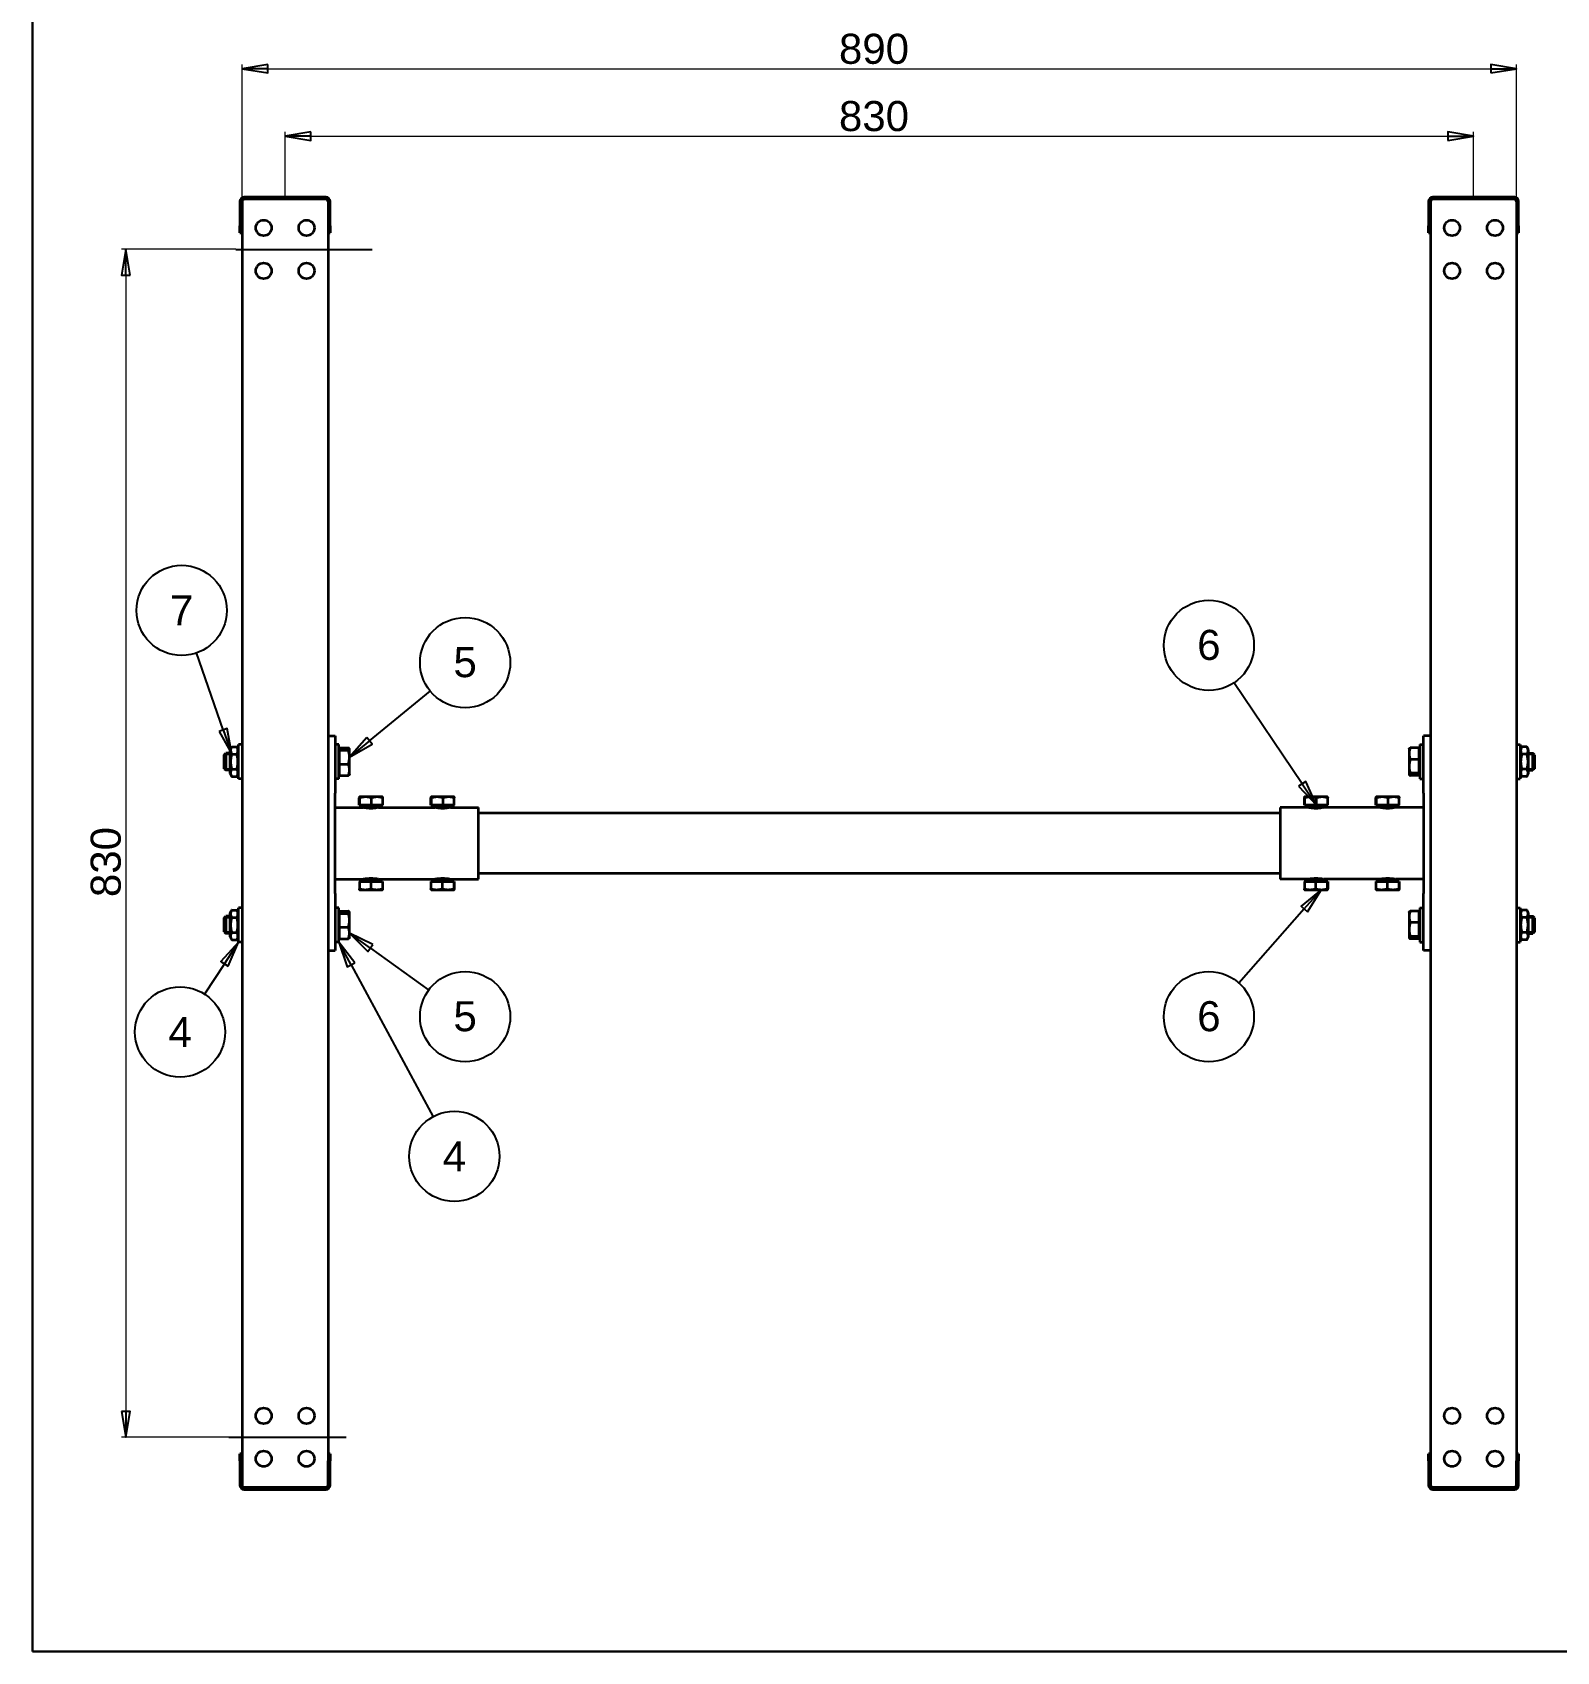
# Model space of a CAD drawing. Header units: millimetres. Extents: x 60 to 2494, y 57 to 1758.
# Drawn here: x 60 to 1124, y 60 to 1191 of the extents above; entities that cross this region are included whole.
import ezdxf

# ---------------------------------------------------------------- set-up
doc = ezdxf.new("R2010")
doc.units = ezdxf.units.MM
doc.header["$LTSCALE"] = 6
doc.layers.add('AM_0', color=7, linetype='Continuous', lineweight=35)
for name, color, linetype, lineweight, true_color in [('AM_4', 3, 'Continuous', 25, 0x00ff00), ('AM_5', 3, 'Continuous', 25, 0x00ff00), ('AM_7', 4, 'Continuous', 25, 0x00ffff), ('Skizziergeometrie(Böma)', 179, 'Continuous', 30, 0x262659)]:
    doc.layers.add(name, color=color, linetype=linetype, lineweight=lineweight, true_color=true_color)
doc.styles.add('WEC-3_5', font='arial.ttf')
doc.dimstyles.new('WEC_BEM', dxfattribs={"dimscale": 6, "dimtxt": 3.5, "dimasz": 3, "dimexe": 0.5, "dimexo": 0, "dimgap": 0.5, "dimtad": 1, "dimrnd": 1e-08, "dimtxsty": 'WEC-3_5', "dimblk": 'Filled-1', "dimcen": 0.09, "dimdle": 12, "dimclrd": 256, "dimclre": 256, "dimclrt": 7, "dimadec": 1, "dimazin": 2, "dimtfac": 0.571429, "dimtdec": 3, "dimtmove": 0, "dimatfit": 3, "dimldrblk": 'Filled-1', "dimfxl": 1, "dimtolj": 1, "dimlwd": 15, "dimlwe": 15, "dimarcsym": 0})

# ---------------------------------------------------------------- blocks, each defined once
blk = doc.blocks.new('Ränder A3')
at = {"layer": 'Skizziergeometrie(Böma)'}
for p in [(10, 287), (410, 10)]:
    blk.add_line(p, (10, 10), dxfattribs=at)
blk = doc.blocks.new('Filled-1')
at = {"color": 0}
for p, q in [((0, 0), (-1, 0.167)), ((-1, 0.167), (-1, -0.167)), ((-1, 0), (0, 0)), ((-1, -0.167), (0, 0))]:
    blk.add_line(p, q, dxfattribs=at)
at = {"color": 0, "flags": 128}
blk.add_lwpolyline([(-1, -0.167), (0, 0), (-1, 0.167), (-1, -0.167)], dxfattribs=at)
at = {"color": 0}
blk.add_solid([(-1, -0.167), (0, 0), (-1, 0.167), (-1, -0.167)], dxfattribs=at)
blk = doc.blocks.new('*D20')
at = {"layer": 'AM_5', "linetype": 'Continuous', "lineweight": 15, "transparency": 16777216}
for p, q in [((206.5, 1074.8), (206.5, 1169)), ((224.5, 1166), (1078.5, 1166)), ((1096.5, 1074.8), (1096.5, 1169))]:
    blk.add_line(p, q, dxfattribs=at)
at = {"layer": 'Defpoints', "color": 0, "linetype": 'Continuous', "transparency": 16777216}
for p in [(1096.5, 1166), (206.5, 1074.8), (1096.5, 1074.8)]:
    blk.add_point(p, dxfattribs=at)
at = {"layer": 'AM_5', "linetype": 'Continuous', "lineweight": 15, "transparency": 16777216, "xscale": 18, "yscale": 18, "zscale": 18, "rotation": 180}
blk.add_blockref('Filled-1', (206.5, 1166), dxfattribs=at)
at = {"layer": 'AM_5', "linetype": 'Continuous', "lineweight": 15, "transparency": 16777216, "xscale": 18, "yscale": 18, "zscale": 18}
blk.add_blockref('Filled-1', (1096.5, 1166), dxfattribs=at)
at = {"layer": 'AM_5', "color": 7, "linetype": 'Continuous', "lineweight": 18, "transparency": 16777216, "insert": (623.3, 1190.4), "char_height": 21, "attachment_point": 1, "style": 'WEC-3_5'}
blk.add_mtext('\\A1;890', dxfattribs=at)
blk = doc.blocks.new('*D21')
at = {"layer": 'AM_5', "linetype": 'Continuous', "lineweight": 15, "transparency": 16777216}
for p, q in [((236.5, 1074.8), (236.5, 1121.9)), ((1066.5, 1074.8), (1066.5, 1121.9)), ((254.5, 1118.9), (1048.5, 1118.9))]:
    blk.add_line(p, q, dxfattribs=at)
at = {"layer": 'Defpoints', "color": 0, "linetype": 'Continuous', "transparency": 16777216}
for p in [(1066.5, 1118.9), (236.5, 1074.8), (1066.5, 1074.8)]:
    blk.add_point(p, dxfattribs=at)
at = {"layer": 'AM_5', "linetype": 'Continuous', "lineweight": 15, "transparency": 16777216, "xscale": 18, "yscale": 18, "zscale": 18, "rotation": 180}
blk.add_blockref('Filled-1', (236.5, 1118.9), dxfattribs=at)
at = {"layer": 'AM_5', "linetype": 'Continuous', "lineweight": 15, "transparency": 16777216, "xscale": 18, "yscale": 18, "zscale": 18}
blk.add_blockref('Filled-1', (1066.5, 1118.9), dxfattribs=at)
at = {"layer": 'AM_5', "color": 7, "linetype": 'Continuous', "lineweight": 18, "transparency": 16777216, "insert": (623.3, 1143.4), "char_height": 21, "attachment_point": 1, "style": 'WEC-3_5'}
blk.add_mtext('\\A1;830', dxfattribs=at)
blk = doc.blocks.new('*D22')
at = {"layer": 'AM_5', "linetype": 'Continuous', "lineweight": 15, "transparency": 16777216}
for p, q in [((202.1, 1039.8), (122.2, 1039.8)), ((125.2, 1021.8), (125.2, 227.8)), ((197.2, 209.8), (122.2, 209.8))]:
    blk.add_line(p, q, dxfattribs=at)
at = {"layer": 'Defpoints', "color": 0, "linetype": 'Continuous', "transparency": 16777216}
for p in [(202.1, 1039.8), (125.2, 209.8), (197.2, 209.8)]:
    blk.add_point(p, dxfattribs=at)
at = {"layer": 'AM_5', "linetype": 'Continuous', "lineweight": 15, "transparency": 16777216, "xscale": 18, "yscale": 18, "zscale": 18}
for p, rotation in [((125.2, 1039.8), 90), ((125.2, 209.8), 270)]:
    blk.add_blockref('Filled-1', p, dxfattribs=dict(at, rotation=rotation))
at = {"layer": 'AM_5', "color": 7, "linetype": 'Continuous', "lineweight": 18, "transparency": 16777216, "insert": (100.7, 587.2), "char_height": 21, "attachment_point": 1, "rotation": 90, "style": 'WEC-3_5'}
blk.add_mtext('\\A1;830', dxfattribs=at)
blk = doc.blocks.new('Positionsnummer3')
at = {"layer": 'AM_5', "linetype": 'Continuous', "lineweight": 25}
for p, q in [((157.79, 111.05), (149.86, 122.84)), ((158.21, 111.33), (157.38, 110.77)), ((159.47, 108.56), (158.21, 111.33)), ((157.38, 110.77), (159.47, 108.56)), ((157.79, 111.05), (159.47, 108.56))]:
    blk.add_line(p, q, dxfattribs=at)
at = {"layer": 'AM_5', "linetype": 'Continuous', "lineweight": 25, "flags": 128}
blk.add_lwpolyline([(157.38, 110.77), (159.47, 108.56), (158.21, 111.33), (157.38, 110.77)], dxfattribs=at)
at = {"layer": 'AM_5'}
blk.add_circle((146.94, 127.18), 5.25, dxfattribs=at)
blk.add_solid([(157.38, 110.77), (159.47, 108.56), (158.21, 111.33), (157.38, 110.77)], dxfattribs=at)
at = {"layer": 'AM_5', "color": 7, "insert": (146.94, 127.21), "char_height": 3.5, "attachment_point": 5, "style": 'WEC-3_5'}
blk.add_mtext('6', dxfattribs=at)
blk = doc.blocks.new('Positionsnummer4')
at = {"layer": 'AM_5', "linetype": 'Continuous', "lineweight": 25}
for p, q in [((160.04, 98.73), (157.68, 96.81)), ((158.05, 96.48), (160.04, 98.73)), ((158.42, 96.15), (160.04, 98.73)), ((158.05, 96.48), (150.41, 87.86)), ((157.68, 96.81), (158.42, 96.15))]:
    blk.add_line(p, q, dxfattribs=at)
at = {"layer": 'AM_5', "linetype": 'Continuous', "lineweight": 25, "flags": 128}
blk.add_lwpolyline([(158.42, 96.15), (160.04, 98.73), (157.68, 96.81), (158.42, 96.15)], dxfattribs=at)
at = {"layer": 'AM_5'}
blk.add_circle((146.94, 83.94), 5.25, dxfattribs=at)
blk.add_solid([(158.42, 96.15), (160.04, 98.73), (157.68, 96.81), (158.42, 96.15)], dxfattribs=at)
at = {"layer": 'AM_5', "color": 7, "insert": (146.94, 83.97), "char_height": 3.5, "attachment_point": 5, "style": 'WEC-3_5'}
blk.add_mtext('6', dxfattribs=at)
blk = doc.blocks.new('Positionsnummer5')
at = {"layer": 'AM_5', "linetype": 'Continuous', "lineweight": 25}
for p, q in [((49.34, 91.92), (46.91, 93.68)), ((49.64, 92.33), (46.91, 93.68)), ((46.91, 93.68), (49.05, 91.52)), ((49.05, 91.52), (49.64, 92.33)), ((49.34, 91.92), (56.13, 87.01))]:
    blk.add_line(p, q, dxfattribs=at)
at = {"layer": 'AM_5', "linetype": 'Continuous', "lineweight": 25, "flags": 128}
blk.add_lwpolyline([(49.64, 92.33), (46.91, 93.68), (49.05, 91.52), (49.64, 92.33)], dxfattribs=at)
at = {"layer": 'AM_5'}
blk.add_circle((60.37, 83.94), 5.25, dxfattribs=at)
blk.add_solid([(49.64, 92.33), (46.91, 93.68), (49.05, 91.52), (49.64, 92.33)], dxfattribs=at)
at = {"layer": 'AM_5', "color": 7, "insert": (60.37, 83.97), "char_height": 3.5, "attachment_point": 5, "style": 'WEC-3_5'}
blk.add_mtext('5', dxfattribs=at)
blk = doc.blocks.new('Positionsnummer6')
at = {"layer": 'AM_5', "linetype": 'Continuous', "lineweight": 25}
for p, q in [((49.24, 116.06), (56.31, 121.85)), ((48.92, 116.45), (46.91, 114.16)), ((49.24, 116.06), (46.91, 114.16)), ((46.91, 114.16), (49.55, 115.68)), ((49.55, 115.68), (48.92, 116.45))]:
    blk.add_line(p, q, dxfattribs=at)
at = {"layer": 'AM_5', "linetype": 'Continuous', "lineweight": 25, "flags": 128}
blk.add_lwpolyline([(48.92, 116.45), (46.91, 114.16), (49.55, 115.68), (48.92, 116.45)], dxfattribs=at)
at = {"layer": 'AM_5'}
blk.add_circle((60.37, 125.17), 5.25, dxfattribs=at)
blk.add_solid([(48.92, 116.45), (46.91, 114.16), (49.55, 115.68), (48.92, 116.45)], dxfattribs=at)
at = {"layer": 'AM_5', "color": 7, "insert": (60.37, 125.2), "char_height": 3.5, "attachment_point": 5, "style": 'WEC-3_5'}
blk.add_mtext('5', dxfattribs=at)
blk = doc.blocks.new('Positionsnummer7')
at = {"layer": 'AM_5', "linetype": 'Continuous', "lineweight": 25}
for p, q in [((34, 92.63), (31.94, 90.38)), ((32.36, 90.11), (34, 92.63)), ((32.78, 89.84), (34, 92.63)), ((32.36, 90.11), (30.05, 86.55)), ((31.94, 90.38), (32.78, 89.84))]:
    blk.add_line(p, q, dxfattribs=at)
at = {"layer": 'AM_5', "linetype": 'Continuous', "lineweight": 25, "flags": 128}
blk.add_lwpolyline([(32.78, 89.84), (34, 92.63), (31.94, 90.38), (32.78, 89.84)], dxfattribs=at)
at = {"layer": 'AM_5'}
blk.add_circle((27.19, 82.16), 5.25, dxfattribs=at)
blk.add_solid([(32.78, 89.84), (34, 92.63), (31.94, 90.38), (32.78, 89.84)], dxfattribs=at)
at = {"layer": 'AM_5', "color": 7, "insert": (27.19, 82.16), "char_height": 3.5, "attachment_point": 5, "style": 'WEC-3_5'}
blk.add_mtext('4', dxfattribs=at)
blk = doc.blocks.new('Positionsnummer8')
at = {"layer": 'AM_5', "linetype": 'Continuous', "lineweight": 25}
for p, q in [((47.09, 89.99), (45.66, 92.63)), ((47.53, 90.22), (45.66, 92.63)), ((45.66, 92.63), (46.65, 89.75)), ((46.65, 89.75), (47.53, 90.22)), ((47.09, 89.99), (56.63, 72.28))]:
    blk.add_line(p, q, dxfattribs=at)
at = {"layer": 'AM_5', "linetype": 'Continuous', "lineweight": 25, "flags": 128}
blk.add_lwpolyline([(47.53, 90.22), (45.66, 92.63), (46.65, 89.75), (47.53, 90.22)], dxfattribs=at)
at = {"layer": 'AM_5'}
blk.add_circle((59.12, 67.67), 5.25, dxfattribs=at)
blk.add_solid([(47.53, 90.22), (45.66, 92.63), (46.65, 89.75), (47.53, 90.22)], dxfattribs=at)
at = {"layer": 'AM_5', "color": 7, "insert": (59.12, 67.67), "char_height": 3.5, "attachment_point": 5, "style": 'WEC-3_5'}
blk.add_mtext('4', dxfattribs=at)
blk = doc.blocks.new('Positionsnummer9')
at = {"layer": 'AM_5', "linetype": 'Continuous', "lineweight": 25}
for p, q in [((32.21, 117.33), (29.09, 126.3)), ((32.68, 117.49), (31.74, 117.16)), ((31.74, 117.16), (33.2, 114.49)), ((32.21, 117.33), (33.2, 114.49)), ((33.2, 114.49), (32.68, 117.49))]:
    blk.add_line(p, q, dxfattribs=at)
at = {"layer": 'AM_5', "linetype": 'Continuous', "lineweight": 25, "flags": 128}
blk.add_lwpolyline([(31.74, 117.16), (33.2, 114.49), (32.68, 117.49), (31.74, 117.16)], dxfattribs=at)
at = {"layer": 'AM_5'}
blk.add_circle((27.37, 131.25), 5.25, dxfattribs=at)
blk.add_solid([(31.74, 117.16), (33.2, 114.49), (32.68, 117.49), (31.74, 117.16)], dxfattribs=at)
at = {"layer": 'AM_5', "color": 7, "insert": (27.37, 131.25), "char_height": 3.5, "attachment_point": 5, "style": 'WEC-3_5'}
blk.add_mtext('7', dxfattribs=at)

msp = doc.modelspace()

# ---------------------------------------------------------------- linework, layer by layer
at = {"layer": 'AM_0'}
for p, q in [((264.982, 1076.26), (207.982, 1076.26)), ((1094.982, 1076.26), (1037.982, 1076.26)), ((204.982, 1073.26), (204.982, 1056.26)), ((206.482, 1074.76), (206.482, 174.76)), ((266.482, 1074.76), (206.482, 1074.76)), ((206.482, 1073.26), (206.482, 1056.26)), ((264.982, 1074.76), (207.982, 1074.76)), ((266.482, 1074.76), (266.482, 174.76)), ((266.482, 1073.26), (266.482, 1056.26)), ((267.982, 1056.26), (267.982, 1073.26)), ((1034.982, 1073.26), (1034.982, 1056.26)), ((1036.482, 1074.76), (1036.482, 174.76)), ((1096.482, 1074.76), (1036.482, 1074.76)), ((1036.482, 1073.26), (1036.482, 1056.26)), ((1094.982, 1074.76), (1037.982, 1074.76)), ((1096.482, 1074.76), (1096.482, 174.76)), ((1096.482, 1073.26), (1096.482, 1056.26)), ((1097.982, 1056.26), (1097.982, 1073.26)), ((204.982, 1051.26), (204.982, 1056.26)), ((267.982, 1056.26), (267.982, 1051.26)), ((1034.982, 1051.26), (1034.982, 1056.26)), ((1097.982, 1056.26), (1097.982, 1051.26)), ((204.982, 1051.26), (206.482, 1051.26)), ((266.482, 1051.26), (267.982, 1051.26)), ((1034.982, 1051.26), (1036.482, 1051.26)), ((1096.482, 1051.26), (1097.982, 1051.26)), ((197.982, 690.06), (199.19, 692.153)), ((199.19, 692.153), (202.774, 692.153)), ((203.982, 690.06), (202.774, 692.153)), ((203.982, 669.76), (203.982, 693.76)), ((206.482, 693.76), (203.982, 693.76)), ((266.482, 699.76), (271.482, 699.76)), ((271.482, 699.76), (271.482, 659.76)), ((273.982, 693.76), (271.482, 693.76)), ((273.982, 669.76), (273.982, 693.76)), ((274.582, 689.839), (274.582, 691.461)), ((274.582, 691.461), (280.678, 691.461)), ((281.482, 690.76), (281.418, 690.872)), ((281.482, 690.65), (281.482, 690.76)), ((281.482, 684.989), (281.482, 690.65)), ((1021.482, 690.76), (1021.546, 690.872)), ((1021.482, 690.76), (1021.482, 687.421)), ((1028.382, 691.461), (1022.286, 691.461)), ((1028.382, 691.461), (1028.382, 683.382)), ((1028.982, 693.76), (1028.982, 669.76)), ((1028.982, 693.76), (1031.482, 693.76)), ((1031.482, 659.76), (1031.482, 699.76)), ((1036.482, 699.76), (1031.482, 699.76)), ((1096.482, 693.76), (1098.982, 693.76)), ((1098.982, 693.76), (1098.982, 669.76)), ((1098.982, 690.06), (1100.19, 692.153)), ((1103.774, 692.153), (1100.19, 692.153)), ((1104.982, 690.06), (1103.774, 692.153)), ((193.982, 686.687), (195.056, 687.76)), ((193.982, 676.834), (193.982, 686.687)), ((195.056, 687.76), (195.056, 675.76)), ((197.982, 687.76), (195.056, 687.76)), ((197.982, 690.06), (197.982, 673.46)), ((199.19, 686.956), (202.774, 686.956)), ((274.582, 690.075), (273.982, 690.075)), ((274.582, 680.139), (274.582, 689.839)), ((274.582, 689.839), (280.678, 689.839)), ((274.582, 680.139), (280.678, 680.139)), ((274.582, 672.06), (274.582, 680.139)), ((281.482, 676.099), (281.482, 684.989)), ((1021.482, 687.421), (1021.482, 678.531)), ((1028.382, 683.382), (1022.286, 683.382)), ((1028.382, 690.075), (1028.982, 690.075)), ((1028.382, 683.382), (1028.382, 673.681)), ((1103.774, 686.956), (1100.19, 686.956)), ((1104.982, 673.46), (1104.982, 690.06)), ((1104.982, 687.76), (1107.909, 687.76)), ((1107.909, 675.76), (1107.909, 687.76)), ((1108.982, 686.687), (1107.909, 687.76)), ((1108.982, 686.687), (1108.982, 676.834)), ((193.982, 676.834), (195.056, 675.76)), ((197.982, 675.76), (195.056, 675.76)), ((197.982, 673.46), (199.19, 671.368)), ((199.19, 676.564), (202.774, 676.564)), ((199.19, 671.368), (202.774, 671.368)), ((203.982, 673.46), (202.774, 671.368)), ((206.482, 669.76), (203.982, 669.76)), ((273.982, 669.76), (271.482, 669.76)), ((274.582, 673.445), (273.982, 673.445)), ((274.582, 672.06), (280.678, 672.06)), ((281.482, 672.76), (281.418, 672.649)), ((281.482, 672.76), (281.482, 676.099)), ((1021.482, 678.531), (1021.482, 672.87)), ((1021.482, 672.87), (1021.482, 672.76)), ((1021.482, 672.76), (1021.546, 672.649)), ((1028.382, 673.681), (1022.286, 673.681)), ((1028.382, 672.06), (1022.286, 672.06)), ((1028.382, 673.681), (1028.382, 672.06)), ((1028.382, 673.445), (1028.982, 673.445)), ((1028.982, 669.76), (1031.482, 669.76)), ((1096.482, 669.76), (1098.982, 669.76)), ((1098.982, 673.46), (1100.19, 671.368)), ((1103.774, 676.564), (1100.19, 676.564)), ((1103.774, 671.368), (1100.19, 671.368)), ((1104.982, 673.46), (1103.774, 671.368)), ((1104.982, 675.76), (1107.909, 675.76)), ((1108.982, 676.834), (1107.909, 675.76)), ((271.482, 589.76), (271.482, 659.76)), ((288.328, 651.36), (288.328, 656.446)), ((288.482, 657.16), (288.477, 657.158)), ((288.487, 657.16), (288.482, 657.16)), ((292.724, 657.16), (288.487, 657.16)), ((288.646, 651.36), (288.646, 656.446)), ((300.719, 657.16), (292.724, 657.16)), ((296.801, 651.36), (296.801, 656.446)), ((304.482, 657.16), (300.719, 657.16)), ((304.482, 657.16), (304.487, 657.158)), ((304.637, 651.36), (304.637, 656.446)), ((338.328, 651.36), (338.328, 656.446)), ((338.482, 657.16), (338.477, 657.158)), ((338.487, 657.16), (338.482, 657.16)), ((342.724, 657.16), (338.487, 657.16)), ((338.646, 651.36), (338.646, 656.446)), ((350.719, 657.16), (342.724, 657.16)), ((346.801, 651.36), (346.801, 656.446)), ((354.482, 657.16), (350.719, 657.16)), ((354.482, 657.16), (354.487, 657.158)), ((354.637, 651.36), (354.637, 656.446)), ((948.328, 651.36), (948.328, 656.446)), ((948.482, 657.16), (948.477, 657.158)), ((948.487, 657.16), (948.482, 657.16)), ((952.724, 657.16), (948.487, 657.16)), ((948.646, 651.36), (948.646, 656.446)), ((960.719, 657.16), (952.724, 657.16)), ((956.801, 651.36), (956.801, 656.446)), ((964.482, 657.16), (960.719, 657.16)), ((964.482, 657.16), (964.487, 657.158)), ((964.637, 651.36), (964.637, 656.446)), ((998.328, 651.36), (998.328, 656.446)), ((998.482, 657.16), (998.477, 657.158)), ((998.487, 657.16), (998.482, 657.16)), ((1002.724, 657.16), (998.487, 657.16)), ((998.646, 651.36), (998.646, 656.446)), ((1010.719, 657.16), (1002.724, 657.16)), ((1006.801, 651.36), (1006.801, 656.446)), ((1014.482, 657.16), (1010.719, 657.16)), ((1014.482, 657.16), (1014.487, 657.158)), ((1014.637, 651.36), (1014.637, 656.446)), ((1031.482, 659.76), (1031.482, 589.76)), ((271.482, 649.76), (290.982, 649.76)), ((288.646, 651.36), (288.328, 651.36)), ((296.801, 651.36), (288.646, 651.36)), ((289.167, 651.36), (289.167, 650.76)), ((289.167, 650.76), (303.797, 650.76)), ((291.482, 650.76), (291.482, 649.655)), ((304.637, 651.36), (296.801, 651.36)), ((301.482, 650.76), (301.482, 649.655)), ((301.982, 649.76), (340.982, 649.76)), ((303.797, 651.36), (303.797, 650.76)), ((338.646, 651.36), (338.328, 651.36)), ((346.801, 651.36), (338.646, 651.36)), ((339.167, 651.36), (339.167, 650.76)), ((339.167, 650.76), (353.797, 650.76)), ((341.482, 650.76), (341.482, 649.655)), ((354.637, 651.36), (346.801, 651.36)), ((351.482, 650.76), (351.482, 649.655)), ((351.982, 649.76), (371.482, 649.76)), ((353.797, 651.36), (353.797, 650.76)), ((371.482, 599.76), (371.482, 649.76)), ((931.482, 645.76), (371.482, 645.76)), ((931.482, 649.76), (931.482, 599.76)), ((950.982, 649.76), (931.482, 649.76)), ((948.646, 651.36), (948.328, 651.36)), ((956.801, 651.36), (948.646, 651.36)), ((949.167, 651.36), (949.167, 650.76)), ((949.167, 650.76), (963.797, 650.76)), ((951.482, 650.76), (951.482, 649.655)), ((964.637, 651.36), (956.801, 651.36)), ((961.482, 650.76), (961.482, 649.655)), ((1000.982, 649.76), (961.982, 649.76)), ((963.797, 651.36), (963.797, 650.76)), ((998.646, 651.36), (998.328, 651.36)), ((1006.801, 651.36), (998.646, 651.36)), ((999.167, 651.36), (999.167, 650.76)), ((999.167, 650.76), (1013.797, 650.76)), ((1001.482, 650.76), (1001.482, 649.655)), ((1014.637, 651.36), (1006.801, 651.36)), ((1011.482, 650.76), (1011.482, 649.655)), ((1031.482, 649.76), (1011.982, 649.76)), ((1013.797, 651.36), (1013.797, 650.76)), ((271.482, 599.76), (290.982, 599.76)), ((291.482, 598.76), (291.482, 599.866)), ((301.482, 598.76), (301.482, 599.866)), ((301.982, 599.76), (340.982, 599.76)), ((341.482, 598.76), (341.482, 599.866)), ((351.482, 598.76), (351.482, 599.866)), ((351.982, 599.76), (371.482, 599.76)), ((931.482, 603.76), (371.482, 603.76)), ((950.982, 599.76), (931.482, 599.76)), ((951.482, 598.76), (951.482, 599.866)), ((961.482, 598.76), (961.482, 599.866)), ((1000.982, 599.76), (961.982, 599.76)), ((1001.482, 598.76), (1001.482, 599.866)), ((1011.482, 598.76), (1011.482, 599.866)), ((1031.482, 599.76), (1011.982, 599.76)), ((271.482, 589.76), (271.482, 549.76)), ((288.451, 598.16), (296.419, 598.16)), ((288.451, 598.16), (288.451, 593.075)), ((288.482, 592.36), (292.435, 592.36)), ((288.482, 592.36), (288.482, 592.36)), ((303.797, 598.76), (289.167, 598.76)), ((289.167, 598.16), (289.167, 598.76)), ((292.435, 592.36), (300.435, 592.36)), ((296.419, 598.16), (304.45, 598.16)), ((296.419, 598.16), (296.419, 593.075)), ((300.435, 592.36), (304.482, 592.36)), ((303.797, 598.16), (303.797, 598.76)), ((304.45, 598.16), (304.513, 598.16)), ((304.45, 598.16), (304.45, 593.075)), ((304.482, 592.36), (304.482, 592.36)), ((304.482, 592.36), (304.482, 592.36)), ((304.513, 598.16), (304.513, 593.075)), ((338.328, 598.16), (346.163, 598.16)), ((338.328, 598.16), (338.328, 593.075)), ((338.482, 592.36), (338.477, 592.363)), ((338.482, 592.36), (342.245, 592.36)), ((353.797, 598.76), (339.167, 598.76)), ((339.167, 598.16), (339.167, 598.76)), ((342.245, 592.36), (350.241, 592.36)), ((346.163, 598.16), (354.318, 598.16)), ((346.163, 598.16), (346.163, 593.075)), ((350.241, 592.36), (354.477, 592.36)), ((353.797, 598.16), (353.797, 598.76)), ((354.318, 598.16), (354.637, 598.16)), ((354.318, 598.16), (354.318, 593.075)), ((354.477, 592.36), (354.482, 592.36)), ((354.482, 592.36), (354.487, 592.363)), ((354.637, 598.16), (354.637, 593.075)), ((948.328, 598.16), (956.163, 598.16)), ((948.328, 598.16), (948.328, 593.075)), ((948.482, 592.36), (948.477, 592.363)), ((948.482, 592.36), (952.245, 592.36)), ((963.797, 598.76), (949.167, 598.76)), ((949.167, 598.16), (949.167, 598.76)), ((952.245, 592.36), (960.241, 592.36)), ((956.163, 598.16), (964.318, 598.16)), ((956.163, 598.16), (956.163, 593.075)), ((960.241, 592.36), (964.477, 592.36)), ((963.797, 598.16), (963.797, 598.76)), ((964.318, 598.16), (964.637, 598.16)), ((964.318, 598.16), (964.318, 593.075)), ((964.477, 592.36), (964.482, 592.36)), ((964.482, 592.36), (964.487, 592.363)), ((964.637, 598.16), (964.637, 593.075)), ((998.328, 598.16), (1006.163, 598.16)), ((998.328, 598.16), (998.328, 593.075)), ((998.482, 592.36), (998.477, 592.363)), ((998.482, 592.36), (1002.245, 592.36)), ((1013.797, 598.76), (999.167, 598.76)), ((999.167, 598.16), (999.167, 598.76)), ((1002.245, 592.36), (1010.241, 592.36)), ((1006.163, 598.16), (1014.318, 598.16)), ((1006.163, 598.16), (1006.163, 593.075)), ((1010.241, 592.36), (1014.477, 592.36)), ((1013.797, 598.16), (1013.797, 598.76)), ((1014.318, 598.16), (1014.637, 598.16)), ((1014.318, 598.16), (1014.318, 593.075)), ((1014.477, 592.36), (1014.482, 592.36)), ((1014.482, 592.36), (1014.487, 592.363)), ((1014.637, 598.16), (1014.637, 593.075)), ((1031.482, 549.76), (1031.482, 589.76)), ((197.982, 576.06), (199.19, 578.153)), ((199.19, 578.153), (202.774, 578.153)), ((203.982, 576.06), (202.774, 578.153)), ((203.982, 555.76), (203.982, 579.76)), ((206.482, 579.76), (203.982, 579.76)), ((273.982, 579.76), (271.482, 579.76)), ((273.982, 555.76), (273.982, 579.76)), ((274.582, 575.839), (274.582, 577.461)), ((274.582, 577.461), (280.678, 577.461)), ((1028.382, 577.461), (1022.286, 577.461)), ((1028.382, 577.461), (1028.382, 569.382)), ((1028.982, 579.76), (1028.982, 555.76)), ((1028.982, 579.76), (1031.482, 579.76)), ((1096.482, 579.76), (1098.982, 579.76)), ((1098.982, 579.76), (1098.982, 555.76)), ((1098.982, 576.06), (1100.19, 578.153)), ((1103.774, 578.153), (1100.19, 578.153)), ((1104.982, 576.06), (1103.774, 578.153)), ((193.982, 572.687), (195.056, 573.76)), ((193.982, 562.834), (193.982, 572.687)), ((195.056, 573.76), (195.056, 561.76)), ((197.982, 573.76), (195.056, 573.76)), ((197.982, 576.06), (197.982, 559.46)), ((199.19, 572.956), (202.774, 572.956)), ((274.582, 576.075), (273.982, 576.075)), ((274.582, 566.139), (274.582, 575.839)), ((274.582, 575.839), (280.678, 575.839)), ((274.582, 566.139), (280.678, 566.139)), ((274.582, 558.06), (274.582, 566.139)), ((281.482, 576.76), (281.418, 576.872)), ((281.482, 576.65), (281.482, 576.76)), ((281.482, 570.989), (281.482, 576.65)), ((281.482, 562.099), (281.482, 570.989)), ((1021.482, 576.76), (1021.546, 576.872)), ((1021.482, 576.76), (1021.482, 573.421)), ((1021.482, 573.421), (1021.482, 564.531)), ((1028.382, 569.382), (1022.286, 569.382)), ((1028.382, 576.075), (1028.982, 576.075)), ((1028.382, 569.382), (1028.382, 559.681)), ((1103.774, 572.956), (1100.19, 572.956)), ((1104.982, 559.46), (1104.982, 576.06)), ((1104.982, 573.76), (1107.909, 573.76)), ((1107.909, 561.76), (1107.909, 573.76)), ((1108.982, 572.687), (1107.909, 573.76)), ((1108.982, 572.687), (1108.982, 562.834)), ((193.982, 562.834), (195.056, 561.76)), ((197.982, 561.76), (195.056, 561.76)), ((197.982, 559.46), (199.19, 557.368)), ((199.19, 562.564), (202.774, 562.564)), ((199.19, 557.368), (202.774, 557.368)), ((203.982, 559.46), (202.774, 557.368)), ((206.482, 555.76), (203.982, 555.76)), ((273.982, 555.76), (271.482, 555.76)), ((274.582, 559.445), (273.982, 559.445)), ((274.582, 558.06), (280.678, 558.06)), ((281.482, 558.76), (281.418, 558.649)), ((281.482, 558.76), (281.482, 562.099)), ((1021.482, 564.531), (1021.482, 558.87)), ((1021.482, 558.87), (1021.482, 558.76)), ((1021.482, 558.76), (1021.546, 558.649)), ((1028.382, 559.681), (1022.286, 559.681)), ((1028.382, 558.06), (1022.286, 558.06)), ((1028.382, 559.681), (1028.382, 558.06)), ((1028.382, 559.445), (1028.982, 559.445)), ((1028.982, 555.76), (1031.482, 555.76)), ((1096.482, 555.76), (1098.982, 555.76)), ((1098.982, 559.46), (1100.19, 557.368)), ((1103.774, 562.564), (1100.19, 562.564)), ((1103.774, 557.368), (1100.19, 557.368)), ((1104.982, 559.46), (1103.774, 557.368)), ((1104.982, 561.76), (1107.909, 561.76)), ((1108.982, 562.834), (1107.909, 561.76)), ((266.482, 549.76), (271.482, 549.76)), ((1036.482, 549.76), (1031.482, 549.76)), ((204.982, 193.26), (204.982, 198.26)), ((206.482, 198.26), (204.982, 198.26)), ((204.982, 193.26), (204.982, 176.26)), ((206.482, 176.26), (206.482, 193.26)), ((267.982, 198.26), (266.482, 198.26)), ((266.482, 176.26), (266.482, 193.26)), ((267.982, 198.26), (267.982, 193.26)), ((267.982, 176.26), (267.982, 193.26)), ((1034.982, 193.26), (1034.982, 198.26)), ((1036.482, 198.26), (1034.982, 198.26)), ((1034.982, 193.26), (1034.982, 176.26)), ((1036.482, 176.26), (1036.482, 193.26)), ((1097.982, 198.26), (1096.482, 198.26)), ((1096.482, 176.26), (1096.482, 193.26)), ((1097.982, 198.26), (1097.982, 193.26)), ((1097.982, 176.26), (1097.982, 193.26)), ((266.482, 174.76), (206.482, 174.76)), ((207.982, 174.76), (264.982, 174.76)), ((207.982, 173.26), (264.982, 173.26)), ((1096.482, 174.76), (1036.482, 174.76)), ((1037.982, 174.76), (1094.982, 174.76)), ((1037.982, 173.26), (1094.982, 173.26))]:
    msp.add_line(p, q, dxfattribs=at)
for centre in [(221.482, 1054.76), (251.482, 1054.76), (1051.482, 1054.76), (1081.482, 1054.76), (221.482, 1024.76), (251.482, 1024.76), (1051.482, 1024.76), (1081.482, 1024.76), (221.482, 224.76), (251.482, 224.76), (1051.482, 224.76), (1081.482, 224.76), (221.482, 194.76), (251.482, 194.76), (1051.482, 194.76), (1081.482, 194.76)]:
    msp.add_circle(centre, 5.5, dxfattribs=at)
for centre, radius, start, end in [((207.982, 1073.26), 3, 90, 180), ((264.982, 1073.26), 3, 0, 90), ((1037.982, 1073.26), 3, 90, 180), ((1094.982, 1073.26), 3, 0, 90), ((207.982, 1073.26), 1.5, 90, 180), ((264.982, 1073.26), 1.5, 0, 90), ((1037.982, 1073.26), 1.5, 90, 180), ((1094.982, 1073.26), 1.5, 0, 90), ((207.982, 176.26), 3, 180, 270), ((207.982, 176.26), 1.5, 180, 270), ((264.982, 176.26), 3, 270, 0), ((264.982, 176.26), 1.5, 270, 0), ((1037.982, 176.26), 3, 180, 270), ((1037.982, 176.26), 1.5, 180, 270), ((1094.982, 176.26), 3, 270, 0), ((1094.982, 176.26), 1.5, 270, 0)]:
    msp.add_arc(centre, radius, start, end, dxfattribs=at)
for points, weights in [([(199.19, 692.153), (197.69, 689.555), (199.19, 686.956)], [1, 1.15470053838, 1]), ([(202.774, 686.956), (204.274, 689.555), (202.774, 692.153)], [1, 1.15470053838, 1]), ([(281.482, 690.65), (281.482, 691.026), (280.678, 691.461)], [1, 1.0379548493, 1]), ([(280.678, 689.839), (281.482, 690.274), (281.482, 690.65)], [1, 1.0379548493, 1]), ([(1022.286, 691.461), (1021.482, 689.296), (1021.482, 687.421)], [1, 1.0379548493, 1]), ([(1021.546, 690.872), (1021.705, 691.147), (1022.286, 691.461)], [1.01547639211, 1.02712853386, 1]), ([(1100.19, 692.153), (1098.69, 689.555), (1100.19, 686.956)], [1, 1.15470053838, 1]), ([(1103.774, 686.956), (1105.274, 689.555), (1103.774, 692.153)], [1, 1.15470053838, 1]), ([(199.19, 686.956), (197.69, 681.76), (199.19, 676.564)], [1, 1.15470053838, 1]), ([(202.774, 676.564), (204.274, 681.76), (202.774, 686.956)], [1, 1.15470053838, 1]), ([(281.482, 684.989), (281.482, 687.24), (280.678, 689.839)], [1, 1.0379548493, 1]), ([(280.678, 680.139), (281.482, 682.738), (281.482, 684.989)], [1, 1.0379548493, 1]), ([(281.482, 676.099), (281.482, 677.974), (280.678, 680.139)], [1, 1.0379548493, 1]), ([(1021.482, 687.421), (1021.482, 685.546), (1022.286, 683.382)], [1, 1.0379548493, 1]), ([(1022.286, 683.382), (1021.482, 680.782), (1021.482, 678.531)], [1, 1.0379548493, 1]), ([(1100.19, 686.956), (1098.69, 681.76), (1100.19, 676.564)], [1, 1.15470053838, 1]), ([(1103.774, 676.564), (1105.274, 681.76), (1103.774, 686.956)], [1, 1.15470053838, 1]), ([(199.19, 676.564), (197.69, 673.966), (199.19, 671.368)], [1, 1.15470053838, 1]), ([(202.774, 671.368), (204.274, 673.966), (202.774, 676.564)], [1, 1.15470053838, 1]), ([(280.678, 672.06), (281.482, 674.225), (281.482, 676.099)], [1, 1.0379548493, 1]), ([(281.418, 672.649), (281.259, 672.374), (280.678, 672.06)], [1.01547639211, 1.02712853386, 1]), ([(1021.482, 678.531), (1021.482, 676.28), (1022.286, 673.681)], [1, 1.0379548493, 1]), ([(1022.286, 673.681), (1021.482, 673.247), (1021.482, 672.87)], [1, 1.0379548493, 1]), ([(1021.482, 672.87), (1021.482, 672.494), (1022.286, 672.06)], [1, 1.0379548493, 1]), ([(1100.19, 676.564), (1098.69, 673.966), (1100.19, 671.368)], [1, 1.15470053838, 1]), ([(1103.774, 671.368), (1105.274, 673.966), (1103.774, 676.564)], [1, 1.15470053838, 1]), ([(288.487, 657.16), (288.413, 657.16), (288.328, 656.446)], [1, 1.0379548493, 1]), ([(288.646, 656.446), (288.561, 657.16), (288.487, 657.16)], [1, 1.0379548493, 1]), ([(292.724, 657.16), (290.831, 657.16), (288.646, 656.446)], [1, 1.0379548493, 1]), ([(296.801, 656.446), (294.616, 657.16), (292.724, 657.16)], [1, 1.0379548493, 1]), ([(300.719, 657.16), (298.901, 657.16), (296.801, 656.446)], [1, 1.0379548493, 1]), ([(304.637, 656.446), (302.537, 657.16), (300.719, 657.16)], [1, 1.0379548493, 1]), ([(304.487, 657.158), (304.557, 657.117), (304.637, 656.446)], [1.00442808621, 1.03559395178, 1]), ([(338.487, 657.16), (338.413, 657.16), (338.328, 656.446)], [1, 1.0379548493, 1]), ([(338.646, 656.446), (338.561, 657.16), (338.487, 657.16)], [1, 1.0379548493, 1]), ([(342.724, 657.16), (340.831, 657.16), (338.646, 656.446)], [1, 1.0379548493, 1]), ([(346.801, 656.446), (344.616, 657.16), (342.724, 657.16)], [1, 1.0379548493, 1]), ([(350.719, 657.16), (348.901, 657.16), (346.801, 656.446)], [1, 1.0379548493, 1]), ([(354.637, 656.446), (352.537, 657.16), (350.719, 657.16)], [1, 1.0379548493, 1]), ([(354.487, 657.158), (354.557, 657.117), (354.637, 656.446)], [1.00442808621, 1.03559395178, 1]), ([(948.487, 657.16), (948.413, 657.16), (948.328, 656.446)], [1, 1.0379548493, 1]), ([(948.646, 656.446), (948.561, 657.16), (948.487, 657.16)], [1, 1.0379548493, 1]), ([(952.724, 657.16), (950.831, 657.16), (948.646, 656.446)], [1, 1.0379548493, 1]), ([(956.801, 656.446), (954.616, 657.16), (952.724, 657.16)], [1, 1.0379548493, 1]), ([(960.719, 657.16), (958.901, 657.16), (956.801, 656.446)], [1, 1.0379548493, 1]), ([(964.637, 656.446), (962.537, 657.16), (960.719, 657.16)], [1, 1.0379548493, 1]), ([(964.487, 657.158), (964.557, 657.117), (964.637, 656.446)], [1.00442808621, 1.03559395178, 1]), ([(998.487, 657.16), (998.413, 657.16), (998.328, 656.446)], [1, 1.0379548493, 1]), ([(998.646, 656.446), (998.561, 657.16), (998.487, 657.16)], [1, 1.0379548493, 1]), ([(1002.724, 657.16), (1000.831, 657.16), (998.646, 656.446)], [1, 1.0379548493, 1]), ([(1006.801, 656.446), (1004.616, 657.16), (1002.724, 657.16)], [1, 1.0379548493, 1]), ([(1010.719, 657.16), (1008.901, 657.16), (1006.801, 656.446)], [1, 1.0379548493, 1]), ([(1014.637, 656.446), (1012.537, 657.16), (1010.719, 657.16)], [1, 1.0379548493, 1]), ([(1014.487, 657.158), (1014.557, 657.117), (1014.637, 656.446)], [1.00442808621, 1.03559395178, 1]), ([(288.451, 593.075), (290.586, 592.36), (292.435, 592.36)], [1, 1.0379548493, 1]), ([(288.482, 592.36), (288.468, 592.369), (288.451, 593.075)], [1.00092008158, 1.03748909307, 1]), ([(292.435, 592.36), (294.284, 592.36), (296.419, 593.075)], [1, 1.0379548493, 1]), ([(296.419, 593.075), (298.571, 592.36), (300.435, 592.36)], [1, 1.0379548493, 1]), ([(300.435, 592.36), (302.298, 592.36), (304.45, 593.075)], [1, 1.0379548493, 1]), ([(304.45, 593.075), (304.467, 592.36), (304.482, 592.36)], [1, 1.0379548493, 1]), ([(304.482, 592.36), (304.497, 592.36), (304.513, 593.075)], [1, 1.0379548493, 1]), ([(338.328, 593.075), (340.427, 592.36), (342.245, 592.36)], [1, 1.0379548493, 1]), ([(338.477, 592.363), (338.408, 592.403), (338.328, 593.075)], [1.00442808621, 1.03559395178, 1]), ([(342.245, 592.36), (344.064, 592.36), (346.163, 593.075)], [1, 1.0379548493, 1]), ([(346.163, 593.075), (348.348, 592.36), (350.241, 592.36)], [1, 1.0379548493, 1]), ([(350.241, 592.36), (352.133, 592.36), (354.318, 593.075)], [1, 1.0379548493, 1]), ([(354.318, 593.075), (354.403, 592.36), (354.477, 592.36)], [1, 1.0379548493, 1]), ([(354.477, 592.36), (354.551, 592.36), (354.637, 593.075)], [1, 1.0379548493, 1]), ([(948.328, 593.075), (950.427, 592.36), (952.245, 592.36)], [1, 1.0379548493, 1]), ([(948.477, 592.363), (948.408, 592.403), (948.328, 593.075)], [1.00442808621, 1.03559395178, 1]), ([(952.245, 592.36), (954.064, 592.36), (956.163, 593.075)], [1, 1.0379548493, 1]), ([(956.163, 593.075), (958.348, 592.36), (960.241, 592.36)], [1, 1.0379548493, 1]), ([(960.241, 592.36), (962.133, 592.36), (964.318, 593.075)], [1, 1.0379548493, 1]), ([(964.318, 593.075), (964.403, 592.36), (964.477, 592.36)], [1, 1.0379548493, 1]), ([(964.477, 592.36), (964.551, 592.36), (964.637, 593.075)], [1, 1.0379548493, 1]), ([(998.328, 593.075), (1000.427, 592.36), (1002.245, 592.36)], [1, 1.0379548493, 1]), ([(998.477, 592.363), (998.408, 592.403), (998.328, 593.075)], [1.00442808621, 1.03559395178, 1]), ([(1002.245, 592.36), (1004.064, 592.36), (1006.163, 593.075)], [1, 1.0379548493, 1]), ([(1006.163, 593.075), (1008.348, 592.36), (1010.241, 592.36)], [1, 1.0379548493, 1]), ([(1010.241, 592.36), (1012.133, 592.36), (1014.318, 593.075)], [1, 1.0379548493, 1]), ([(1014.318, 593.075), (1014.403, 592.36), (1014.477, 592.36)], [1, 1.0379548493, 1]), ([(1014.477, 592.36), (1014.551, 592.36), (1014.637, 593.075)], [1, 1.0379548493, 1]), ([(199.19, 578.153), (197.69, 575.555), (199.19, 572.956)], [1, 1.15470053838, 1]), ([(202.774, 572.956), (204.274, 575.555), (202.774, 578.153)], [1, 1.15470053838, 1]), ([(281.482, 576.65), (281.482, 577.026), (280.678, 577.461)], [1, 1.0379548493, 1]), ([(1022.286, 577.461), (1021.482, 575.296), (1021.482, 573.421)], [1, 1.0379548493, 1]), ([(1021.546, 576.872), (1021.705, 577.147), (1022.286, 577.461)], [1.01547639211, 1.02712853386, 1]), ([(1100.19, 578.153), (1098.69, 575.555), (1100.19, 572.956)], [1, 1.15470053838, 1]), ([(1103.774, 572.956), (1105.274, 575.555), (1103.774, 578.153)], [1, 1.15470053838, 1]), ([(199.19, 572.956), (197.69, 567.76), (199.19, 562.564)], [1, 1.15470053838, 1]), ([(202.774, 562.564), (204.274, 567.76), (202.774, 572.956)], [1, 1.15470053838, 1]), ([(280.678, 575.839), (281.482, 576.274), (281.482, 576.65)], [1, 1.0379548493, 1]), ([(281.482, 570.989), (281.482, 573.24), (280.678, 575.839)], [1, 1.0379548493, 1]), ([(280.678, 566.139), (281.482, 568.738), (281.482, 570.989)], [1, 1.0379548493, 1]), ([(281.482, 562.099), (281.482, 563.974), (280.678, 566.139)], [1, 1.0379548493, 1]), ([(1021.482, 573.421), (1021.482, 571.546), (1022.286, 569.382)], [1, 1.0379548493, 1]), ([(1022.286, 569.382), (1021.482, 566.782), (1021.482, 564.531)], [1, 1.0379548493, 1]), ([(1100.19, 572.956), (1098.69, 567.76), (1100.19, 562.564)], [1, 1.15470053838, 1]), ([(1103.774, 562.564), (1105.274, 567.76), (1103.774, 572.956)], [1, 1.15470053838, 1]), ([(199.19, 562.564), (197.69, 559.966), (199.19, 557.368)], [1, 1.15470053838, 1]), ([(202.774, 557.368), (204.274, 559.966), (202.774, 562.564)], [1, 1.15470053838, 1]), ([(280.678, 558.06), (281.482, 560.225), (281.482, 562.099)], [1, 1.0379548493, 1]), ([(281.418, 558.649), (281.259, 558.374), (280.678, 558.06)], [1.01547639211, 1.02712853386, 1]), ([(1021.482, 564.531), (1021.482, 562.28), (1022.286, 559.681)], [1, 1.0379548493, 1]), ([(1022.286, 559.681), (1021.482, 559.247), (1021.482, 558.87)], [1, 1.0379548493, 1]), ([(1021.482, 558.87), (1021.482, 558.494), (1022.286, 558.06)], [1, 1.0379548493, 1]), ([(1100.19, 562.564), (1098.69, 559.966), (1100.19, 557.368)], [1, 1.15470053838, 1]), ([(1103.774, 557.368), (1105.274, 559.966), (1103.774, 562.564)], [1, 1.15470053838, 1])]:
    msp.add_rational_spline(points, weights, degree=2, dxfattribs=at)
for points, knots in [([(301.982, 649.76), (301.982, 649.76), (301.843, 649.729), (301.281, 649.614), (300.858, 649.533), (299.884, 649.379), (299.267, 649.297), (297.913, 649.18), (297.175, 649.148), (295.789, 649.148), (295.051, 649.18), (293.697, 649.297), (293.08, 649.379), (292.106, 649.533), (291.683, 649.614), (291.121, 649.729), (290.982, 649.76), (290.982, 649.76)], [0.83164582, 0.83164582, 0.83164582, 0.83164582, 1.03954867, 1.03954867, 1.24745153, 1.24745153, 1.45537158, 1.45537158, 1.66329163, 1.66329163, 1.87121169, 1.87121169, 2.07913174, 2.07913174, 2.28703459, 2.28703459, 2.49493745, 2.49493745, 2.49493745, 2.49493745]), ([(351.982, 649.76), (351.982, 649.76), (351.843, 649.729), (351.281, 649.614), (350.858, 649.533), (349.884, 649.379), (349.267, 649.297), (347.913, 649.18), (347.175, 649.148), (345.789, 649.148), (345.051, 649.18), (343.697, 649.297), (343.08, 649.379), (342.106, 649.533), (341.683, 649.614), (341.121, 649.729), (340.982, 649.76), (340.982, 649.76)], [0.83164582, 0.83164582, 0.83164582, 0.83164582, 1.03954867, 1.03954867, 1.24745153, 1.24745153, 1.45537158, 1.45537158, 1.66329163, 1.66329163, 1.87121169, 1.87121169, 2.07913174, 2.07913174, 2.28703459, 2.28703459, 2.49493745, 2.49493745, 2.49493745, 2.49493745]), ([(956.482, 649.148), (955.789, 649.148), (955.051, 649.18), (953.697, 649.297), (953.08, 649.379), (952.106, 649.533), (951.683, 649.614), (951.121, 649.729), (950.982, 649.76), (950.982, 649.76)], [0, 0, 0, 0, 0.207920052, 0.207920052, 0.415840105, 0.415840105, 0.623742961, 0.623742961, 0.831645817, 0.831645817, 0.831645817, 0.831645817]), ([(961.982, 649.76), (961.982, 649.76), (961.843, 649.729), (961.281, 649.614), (960.858, 649.533), (959.884, 649.379), (959.267, 649.297), (957.913, 649.18), (957.175, 649.148), (956.482, 649.148)], [2.49493745, 2.49493745, 2.49493745, 2.49493745, 2.702840306, 2.702840306, 2.910743162, 2.910743162, 3.118663215, 3.118663215, 3.326583267, 3.326583267, 3.326583267, 3.326583267]), ([(1006.482, 649.148), (1005.789, 649.148), (1005.051, 649.18), (1003.697, 649.297), (1003.08, 649.379), (1002.106, 649.533), (1001.683, 649.614), (1001.121, 649.729), (1000.982, 649.76), (1000.982, 649.76)], [0, 0, 0, 0, 0.207920052, 0.207920052, 0.415840105, 0.415840105, 0.623742961, 0.623742961, 0.831645817, 0.831645817, 0.831645817, 0.831645817]), ([(1011.982, 649.76), (1011.982, 649.76), (1011.843, 649.729), (1011.281, 649.614), (1010.858, 649.533), (1009.884, 649.379), (1009.267, 649.297), (1007.913, 649.18), (1007.175, 649.148), (1006.482, 649.148)], [2.49493745, 2.49493745, 2.49493745, 2.49493745, 2.702840306, 2.702840306, 2.910743162, 2.910743162, 3.118663215, 3.118663215, 3.326583267, 3.326583267, 3.326583267, 3.326583267]), ([(290.982, 599.76), (290.982, 599.76), (291.121, 599.792), (291.683, 599.907), (292.106, 599.988), (293.08, 600.141), (293.697, 600.224), (295.051, 600.34), (295.789, 600.373), (297.175, 600.373), (297.913, 600.34), (299.267, 600.224), (299.884, 600.141), (300.858, 599.988), (301.281, 599.907), (301.843, 599.792), (301.982, 599.76), (301.982, 599.76)], [0.83164582, 0.83164582, 0.83164582, 0.83164582, 1.03954867, 1.03954867, 1.24745153, 1.24745153, 1.45537158, 1.45537158, 1.66329163, 1.66329163, 1.87121169, 1.87121169, 2.07913174, 2.07913174, 2.28703459, 2.28703459, 2.49493745, 2.49493745, 2.49493745, 2.49493745]), ([(340.982, 599.76), (340.982, 599.76), (341.121, 599.792), (341.683, 599.907), (342.106, 599.988), (343.08, 600.141), (343.697, 600.224), (345.051, 600.34), (345.789, 600.373), (347.175, 600.373), (347.913, 600.34), (349.267, 600.224), (349.884, 600.141), (350.858, 599.988), (351.281, 599.907), (351.843, 599.792), (351.982, 599.76), (351.982, 599.76)], [0.83164582, 0.83164582, 0.83164582, 0.83164582, 1.03954867, 1.03954867, 1.24745153, 1.24745153, 1.45537158, 1.45537158, 1.66329163, 1.66329163, 1.87121169, 1.87121169, 2.07913174, 2.07913174, 2.28703459, 2.28703459, 2.49493745, 2.49493745, 2.49493745, 2.49493745]), ([(950.982, 599.76), (950.982, 599.76), (951.121, 599.792), (951.683, 599.907), (952.106, 599.988), (953.08, 600.141), (953.697, 600.224), (955.051, 600.34), (955.789, 600.373), (956.482, 600.373)], [2.49493745, 2.49493745, 2.49493745, 2.49493745, 2.702840306, 2.702840306, 2.910743162, 2.910743162, 3.118663215, 3.118663215, 3.326583267, 3.326583267, 3.326583267, 3.326583267]), ([(956.482, 600.373), (957.175, 600.373), (957.913, 600.34), (959.267, 600.224), (959.884, 600.141), (960.858, 599.988), (961.281, 599.907), (961.843, 599.792), (961.982, 599.76), (961.982, 599.76)], [0, 0, 0, 0, 0.207920052, 0.207920052, 0.415840105, 0.415840105, 0.623742961, 0.623742961, 0.831645817, 0.831645817, 0.831645817, 0.831645817]), ([(1000.982, 599.76), (1000.982, 599.76), (1001.121, 599.792), (1001.683, 599.907), (1002.106, 599.988), (1003.08, 600.141), (1003.697, 600.224), (1005.051, 600.34), (1005.789, 600.373), (1006.482, 600.373)], [2.49493745, 2.49493745, 2.49493745, 2.49493745, 2.702840306, 2.702840306, 2.910743162, 2.910743162, 3.118663215, 3.118663215, 3.326583267, 3.326583267, 3.326583267, 3.326583267]), ([(1006.482, 600.373), (1007.175, 600.373), (1007.913, 600.34), (1009.267, 600.224), (1009.884, 600.141), (1010.858, 599.988), (1011.281, 599.907), (1011.843, 599.792), (1011.982, 599.76), (1011.982, 599.76)], [0, 0, 0, 0, 0.207920052, 0.207920052, 0.415840105, 0.415840105, 0.623742961, 0.623742961, 0.831645817, 0.831645817, 0.831645817, 0.831645817])]:
    msp.add_open_spline(points, degree=3, knots=knots, dxfattribs=at)
at = {"layer": 'AM_4'}
for p, q in [((197.982, 686.71), (194.006, 686.71)), ((1108.959, 686.71), (1104.982, 686.71)), ((194.006, 676.81), (197.982, 676.81)), ((1104.982, 676.81), (1108.959, 676.81)), ((197.982, 572.71), (194.006, 572.71)), ((1108.959, 572.71), (1104.982, 572.71)), ((194.006, 562.81), (197.982, 562.81)), ((1104.982, 562.81), (1108.959, 562.81))]:
    msp.add_line(p, q, dxfattribs=at)
at = {"layer": 'AM_7'}
for p, q in [((202.141, 1039.76), (297.206, 1039.76)), ((197.175, 209.76), (279.216, 209.76))]:
    msp.add_line(p, q, dxfattribs=at)

# ---------------------------------------------------------------- block references
at = {"xscale": 6, "yscale": 6, "zscale": 6}
msp.add_blockref('Ränder A3', (0, 0), dxfattribs=at)
at = {"layer": 'AM_5', "xscale": 6, "yscale": 6, "zscale": 6}
for name in ['Positionsnummer9', 'Positionsnummer3', 'Positionsnummer6', 'Positionsnummer4', 'Positionsnummer7', 'Positionsnummer8', 'Positionsnummer5']:
    msp.add_blockref(name, (0, 0), dxfattribs=at)

# ---------------------------------------------------------------- dimensions: what is measured, and where the dimension line sits
at = {"layer": 'AM_5', "linetype": 'Continuous', "lineweight": 18}
for base, p1, p2, angle, picture, middle in [((1096.482, 1165.97), (206.482, 1074.76), (1096.482, 1074.76), 180, '*D20', (646.482, 1165.97)), ((1066.482, 1118.912), (236.482, 1074.76), (1066.482, 1074.76), 180, '*D21', (646.482, 1118.912)), ((125.175, 209.76), (202.141, 1039.76), (197.175, 209.76), 90, '*D22', (125.175, 610.336))]:
    dim = msp.add_linear_dim(base=base, p1=p1, p2=p2, angle=angle, dimstyle='WEC_BEM', override={"dimgap": 0.5, "dimdec": 2, "dimtol": 0, "dimlim": 0, "dimtp": 0, "dimtm": 0, "dimtdec": 3, "dimtofl": 0, "dimatfit": 1}, dxfattribs=at)
    dim.commit()
    dim.dimension.update_dxf_attribs({"geometry": picture, "text_midpoint": middle, "dimtype": 160})

doc.saveas('drawing.dxf')
